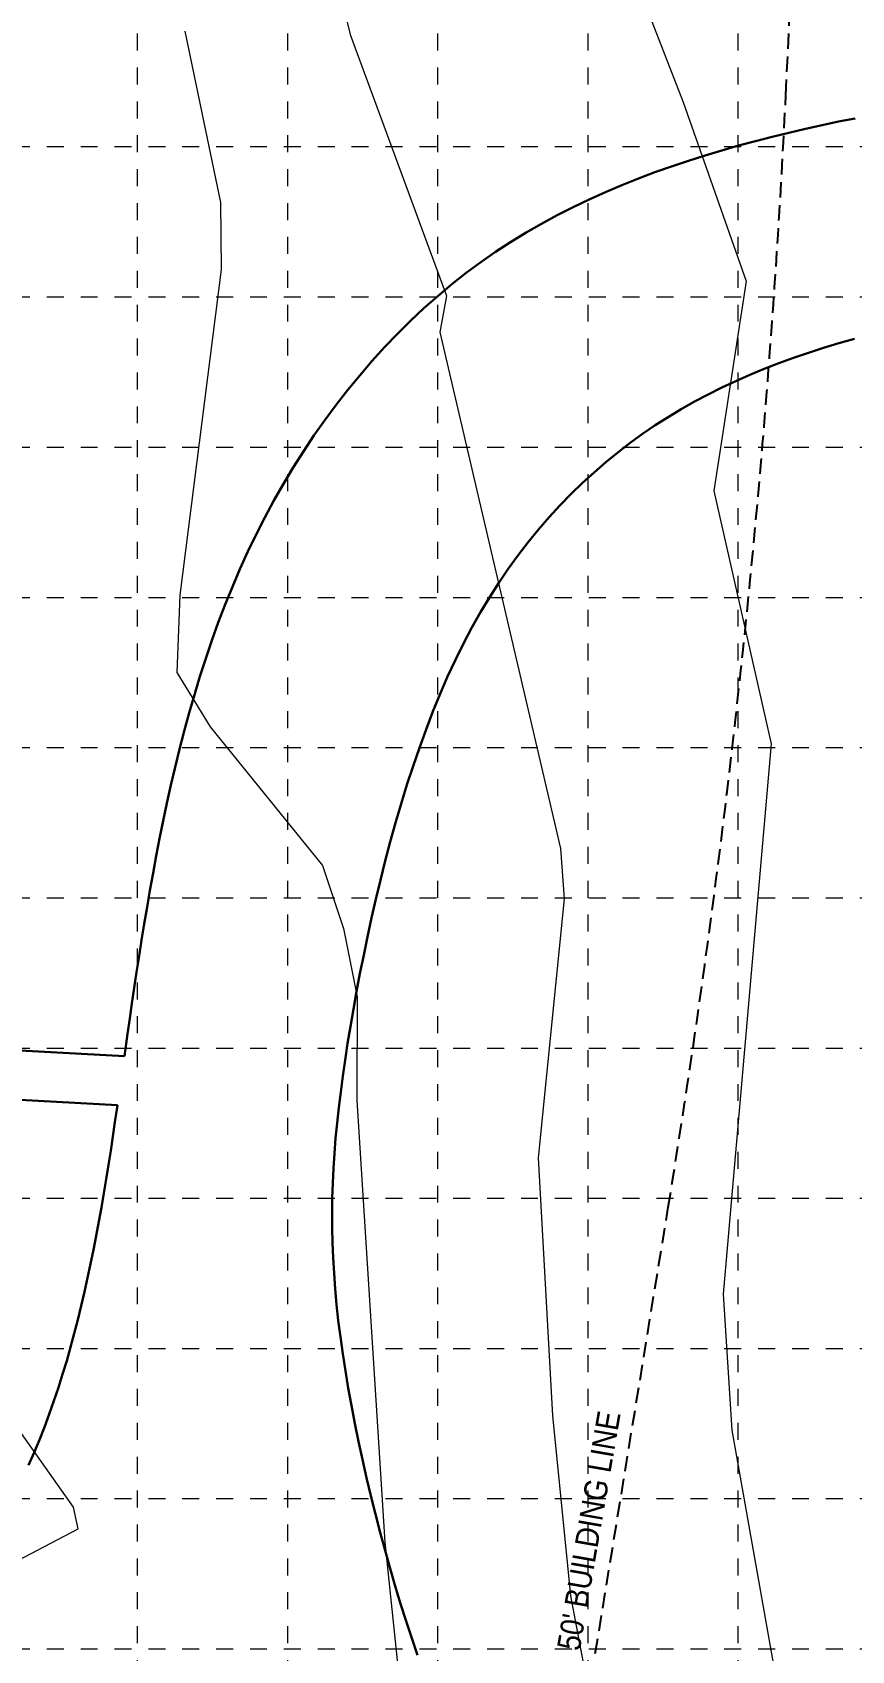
# Model space of a CAD drawing. Extents: x -66 to 9312, y 2290 to 8156.
# Drawn here: x 7301 to 8099, y 5075 to 6651 of the extents above; entities that cross this region are included whole.
import ezdxf
from ezdxf.enums import TextEntityAlignment as Align

# ---------------------------------------------------------------- set-up
doc = ezdxf.new("R2010")
doc.units = 0
doc.header["$LTSCALE"] = 120
doc.header["$MEASUREMENT"] = 0
doc.linetypes.add('HIDDEN', pattern=[0.375, 0.125, -0.125, 0.125])
doc.linetypes.add('HIDDEN2', pattern=[0.1875, 0.125, -0.0625])
for name, color, linetype, lineweight in [('A-Anno-Note', 211, 'CONTINUOUS', 30), ('A-PROP-Esmt', 10, 'HIDDEN2', 25), ('A-PROP-Road', 112, 'CONTINUOUS', 30), ('CTR', 4, 'CONTINUOUS', 9)]:
    doc.layers.add(name, color=color, linetype=linetype, lineweight=lineweight)
doc.layers.add('GRID', color=254, linetype='HIDDEN')
doc.styles.get("Standard").update_dxf_attribs({"font": 'ARIAL.TTF', "width": 0.85})

msp = doc.modelspace()

# ---------------------------------------------------------------- linework, layer by layer
at = {"layer": 'A-PROP-Esmt', "color": 252}
msp.add_lwpolyline([(7846.7, 3652.9, -0.112227), (7783.9, 4672.4), (7920.3, 5506.8, 0.028352), (8034.9, 6590), (8059.1, 7086.7)], format="xyb", dxfattribs=at)
at = {"layer": 'A-PROP-Road', "color": 7}
for p, q in [((7065.4, 5671.1), (7390.5, 5654)), ((7062.9, 5623.2), (7383.7, 5606.3)), ((7381.3, 5589.8), (7383.4, 5603.9)), ((7383.4, 5603.9), (7383.7, 5606.3)), ((7379.3, 5575.8), (7381.3, 5589.8)), ((7377.2, 5561.9), (7379.3, 5575.8)), ((7372.8, 5534.2), (7375, 5548)), ((7375, 5548), (7377.2, 5561.9)), ((7370.5, 5520.4), (7372.8, 5534.2)), ((7368.1, 5506.7), (7370.5, 5520.4)), ((7365.6, 5492.9), (7368.1, 5506.7)), ((7363.1, 5479.1), (7365.6, 5492.9)), ((7360.4, 5465.4), (7363.1, 5479.1)), ((7357.6, 5451.7), (7360.4, 5465.4)), ((7351.7, 5424.4), (7354.7, 5438)), ((7354.7, 5438), (7357.6, 5451.7)), ((7348.5, 5410.8), (7351.7, 5424.4)), ((7345.2, 5397.3), (7348.5, 5410.8)), ((7341.7, 5383.9), (7345.2, 5397.3)), ((7338.1, 5370.5), (7341.7, 5383.9)), ((7334.3, 5357.3), (7338.1, 5370.5)), ((7326.2, 5331.1), (7330.3, 5344.1)), ((7330.3, 5344.1), (7334.3, 5357.3)), ((7321.8, 5318.2), (7326.2, 5331.1)), ((7317.3, 5305.4), (7321.8, 5318.2)), ((7312.6, 5292.7), (7317.3, 5305.4)), ((7302.6, 5267.9), (7307.7, 5280.2)), ((7307.7, 5280.2), (7312.6, 5292.7)), ((7297.2, 5255.7), (7302.6, 5267.9))]:
    msp.add_line(p, q, dxfattribs=at)
for points in [[(7390.5, 5654), (7391.5, 5661.1), (7393.6, 5675.7), (7395.7, 5690.5), (7397.9, 5705.4), (7400.1, 5720.5), (7402.4, 5735.8), (7404.8, 5751.3), (7407.3, 5767), (7409.9, 5782.9), (7412.6, 5799), (7415.4, 5815.4), (7418.4, 5832.1), (7421.5, 5848.9), (7424.8, 5865.9), (7428.3, 5883.1), (7431.9, 5900.4), (7435.8, 5917.8), (7439.9, 5935.3), (7444.2, 5952.9), (7448.8, 5970.6), (7453.6, 5988.3), (7458.7, 6006), (7464.1, 6023.6), (7469.7, 6041.3), (7475.7, 6058.9), (7482, 6076.4), (7488.7, 6093.8), (7495.7, 6111.1), (7503, 6128.3), (7510.7, 6145.3), (7518.8, 6162.1), (7527.3, 6178.7), (7536.2, 6195.2), (7545.4, 6211.3), (7555, 6227.3), (7564.9, 6242.9), (7575.2, 6258.4), (7585.8, 6273.5), (7596.8, 6288.3), (7608.1, 6302.8), (7619.7, 6317), (7631.6, 6330.8), (7643.8, 6344.3), (7656.4, 6357.3), (7669.2, 6370), (7682.3, 6382.3), (7695.8, 6394.2), (7709.4, 6405.7), (7723.4, 6416.7), (7737.6, 6427.2), (7752.1, 6437.2), (7766.8, 6446.8), (7781.8, 6456), (7796.9, 6464.7), (7812.2, 6473), (7827.8, 6480.9), (7843.4, 6488.4), (7859.2, 6495.5), (7875.2, 6502.3), (7891.2, 6508.7), (7907.4, 6514.8), (7923.6, 6520.5), (7939.9, 6526), (7956.2, 6531.2), (7972.5, 6536.1), (7988.9, 6540.8), (8005.2, 6545.2), (8021.5, 6549.3), (8037.8, 6553.3), (8054, 6557.1), (8070.2, 6560.7), (8086.3, 6564.1), (8102.3, 6567.3)], [(8101.7, 6352.6), (8086.6, 6348.3), (8071.6, 6343.8), (8056.9, 6339.1), (8042.3, 6334.1), (8028, 6328.8), (8013.8, 6323.3), (7999.9, 6317.6), (7986.1, 6311.5), (7972.5, 6305.1), (7959.2, 6298.4), (7946, 6291.4), (7933, 6284.1), (7920.2, 6276.4), (7907.7, 6268.4), (7895.3, 6259.9), (7883.1, 6251.2), (7871.2, 6242), (7859.5, 6232.5), (7848, 6222.5), (7836.7, 6212.2), (7825.6, 6201.5), (7814.8, 6190.4), (7804.3, 6178.9), (7794, 6166.9), (7783.9, 6154.6), (7774.1, 6141.8), (7764.5, 6128.6), (7755.3, 6114.9), (7746.3, 6100.8), (7737.5, 6086.3), (7729.1, 6071.3), (7720.9, 6055.9), (7713, 6040), (7705.4, 6023.6), (7698.1, 6006.9), (7691.1, 5989.7), (7684.4, 5972.2), (7677.9, 5954.4), (7671.7, 5936.4), (7665.8, 5918.2), (7660.1, 5899.8), (7654.7, 5881.3), (7649.5, 5862.7), (7644.6, 5844.1), (7639.9, 5825.5), (7635.5, 5807), (7631.3, 5788.6), (7627.3, 5770.3), (7623.6, 5752.2), (7620, 5734.4), (7616.7, 5716.8), (7613.6, 5699.6), (7610.7, 5682.7), (7608, 5666.2), (7605.5, 5650.2), (7603.2, 5634.4), (7601.2, 5619), (7599.3, 5603.8), (7597.7, 5588.8), (7596.3, 5574), (7595.1, 5559.3), (7594.2, 5544.8), (7593.5, 5530.3), (7593, 5515.8), (7592.9, 5501.4), (7592.9, 5486.8), (7593.2, 5472.2), (7593.8, 5457.5), (7594.7, 5442.6), (7595.8, 5427.5), (7597.2, 5412.1), (7598.9, 5396.5), (7600.9, 5380.5), (7603.2, 5364.2), (7605.8, 5347.6), (7608.6, 5330.7), (7611.7, 5313.6), (7615, 5296.2), (7618.6, 5278.7), (7622.4, 5261.1), (7626.4, 5243.4), (7630.7, 5225.6), (7635.1, 5207.9), (7639.7, 5190.2), (7644.4, 5172.6), (7649.3, 5155.1), (7654.4, 5137.7), (7659.6, 5120.6), (7664.9, 5103.7), (7670.4, 5087), (7675.9, 5070.7)]]:
    msp.add_lwpolyline(points, dxfattribs=at)
at = {"layer": 'CTR', "color": 35}
for p, q in [((7505.2, 7094.7, 1128), (7610.3, 6648.9, 1128)), ((7735.2, 7097.8, 1140), (7934.9, 6583.2, 1140)), ((7449.3, 6652.3, 1116), (7484, 6485.5, 1116)), ((7610.3, 6648.9, 1128), (7704.3, 6394.3, 1128)), ((7934.9, 6583.2, 1140), (7996.1, 6408.6, 1140)), ((7484, 6485.5, 1116), (7484.8, 6420.1, 1116)), ((7484.8, 6420.1, 1116), (7444.4, 6102.8, 1116)), ((7996.1, 6408.6, 1140), (7964.8, 6204.7, 1140)), ((7704.3, 6394.3, 1128), (7697.8, 6359.2, 1128)), ((7697.8, 6359.2, 1128), (7815.5, 5856.1, 1128)), ((7964.8, 6204.7, 1140), (8020.7, 5958.1, 1140)), ((7444.4, 6102.8, 1116), (7441.5, 6027.6, 1116)), ((7441.5, 6027.6, 1116), (7474, 5974.8, 1116)), ((7474, 5974.8, 1116), (7583.5, 5839.7, 1116)), ((8020.7, 5958.1, 1140), (7973.8, 5422.1, 1140)), ((7815.5, 5856.1, 1128), (7818.8, 5807.1, 1128)), ((7583.5, 5839.7, 1116), (7603.8, 5778.2, 1116)), ((7818.8, 5807.1, 1128), (7793.5, 5554.8, 1128)), ((7603.8, 5778.2, 1116), (7617.2, 5711.7, 1116)), ((7617.2, 5711.7, 1116), (7616.8, 5610.8, 1116)), ((7616.8, 5610.8, 1116), (7644.3, 5180.5, 1116)), ((7793.5, 5554.8, 1128), (7807.6, 5304.1, 1128)), ((7973.8, 5422.1, 1140), (7982.2, 5289.7, 1140)), ((7341, 5214.8, 1116), (7238.9, 5358.9, 1116)), ((7807.6, 5304.1, 1128), (7825.1, 5128.4, 1128)), ((7982.2, 5289.7, 1140), (8070.7, 4790.6, 1140)), ((7345.4, 5193.5, 1116), (7341, 5214.8, 1116)), ((7236.9, 5136.7, 1116), (7345.4, 5193.5, 1116)), ((7644.3, 5180.5, 1116), (7658.8, 5040, 1116)), ((7825.1, 5128.4, 1128), (7880.3, 4836.9, 1128))]:
    msp.add_line(p, q, dxfattribs=at)
at = {"layer": 'GRID', "color": 252, "linetype": 'HIDDEN', "lineweight": 0, "ltscale": 1.1}
for p, q in [((7403, 8002.8), (7403, 2881.5)), ((7549.3, 8002.8), (7549.3, 2881.5)), ((7695.6, 8002.8), (7695.6, 2881.5)), ((7841.9, 8002.8), (7841.9, 2881.5)), ((7988.2, 8002.8), (7988.2, 2881.5)), ((87.9, 6539.8), (9158.7, 6539.8)), ((87.9, 6393.5), (9158.7, 6393.5)), ((87.9, 6247.1), (9158.7, 6247.1)), ((87.9, 6100.8), (9158.7, 6100.8)), ((87.9, 5954.5), (9158.7, 5954.5)), ((87.9, 5808.2), (9158.7, 5808.2)), ((87.9, 5661.9), (9158.7, 5661.9)), ((87.9, 5515.6), (9158.7, 5515.6)), ((87.9, 5369.3), (9158.7, 5369.3)), ((87.9, 5223), (9158.7, 5223)), ((87.9, 5076.7), (9158.7, 5076.7))]:
    msp.add_line(p, q, dxfattribs=at)

# ---------------------------------------------------------------- texts
at = {"layer": 'A-Anno-Note', "color": 7, "width": 0.85}
msp.add_text("50' BUILDING LINE", height=22.5, rotation=80.1764, dxfattribs=at).set_placement((7854, 5189.9), align=Align.CENTER)

doc.saveas('drawing.dxf')
